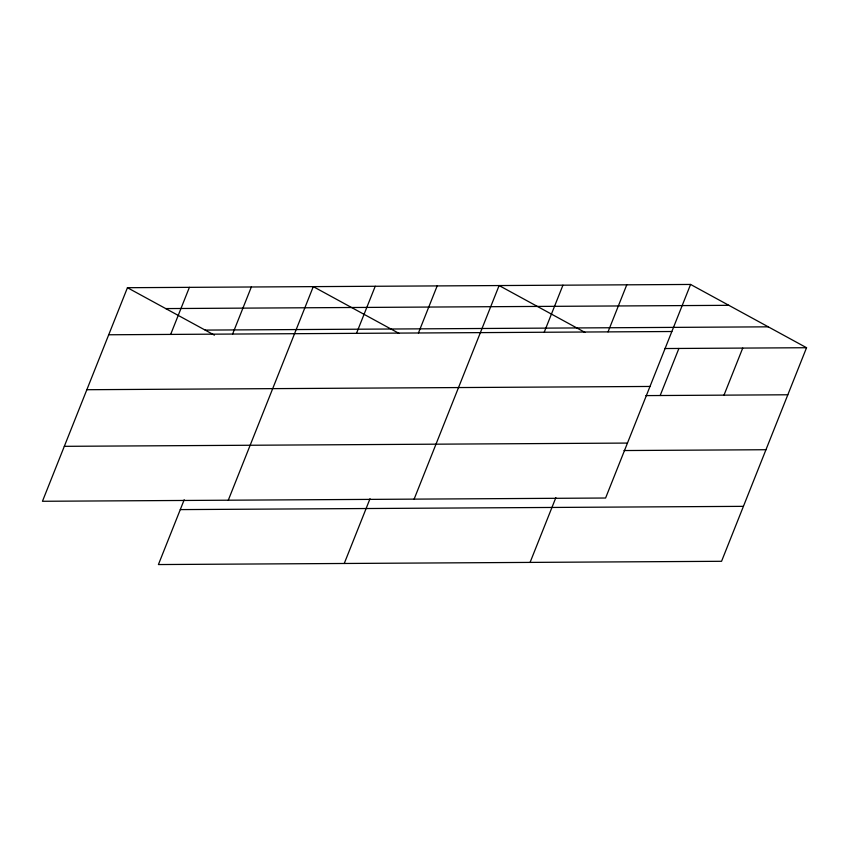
<?xml version="1.0" encoding="UTF-8"?>
<svg xmlns="http://www.w3.org/2000/svg" width="849" height="849" viewBox="0 0 849 849"><rect width="100%" height="100%" fill="white"/><g stroke="black" fill="none" stroke-linecap="round" stroke-linejoin="round"><path stroke-width="1.27" d="M690.587 284.447L127.446 287.705L42.45 501.281L605.592 498.023L690.587 284.447L806.55 347.719L721.554 561.295L158.413 564.553L184.201 499.753M170.66 334.41L189.391 287.344M232.605 334.05L251.336 286.994M228.285 500.21L313.281 286.633L399.094 333.445M356.495 333.328L375.226 286.272M418.44 332.978L437.171 285.911M344.248 563.481L370.037 498.681M414.121 499.138L499.116 285.551L584.929 332.373M544.209 332.246L562.94 285.19M608.033 331.874L626.764 284.818M530.084 562.399L555.872 497.61M660.172 395.517L678.903 348.451M723.995 395.146L742.726 348.09M165.714 308.58L728.856 305.322M205.14 330.091L768.281 326.833M108.714 334.771L671.856 331.513M664.576 348.536L806.55 347.719M86.853 389.712L649.994 386.454M645.845 395.602L787.819 394.774M64.322 446.33L627.464 443.072M623.983 450.543L765.957 449.726M180.285 509.602L743.427 506.344M127.446 287.705L214.415 335.153"/></g></svg>
